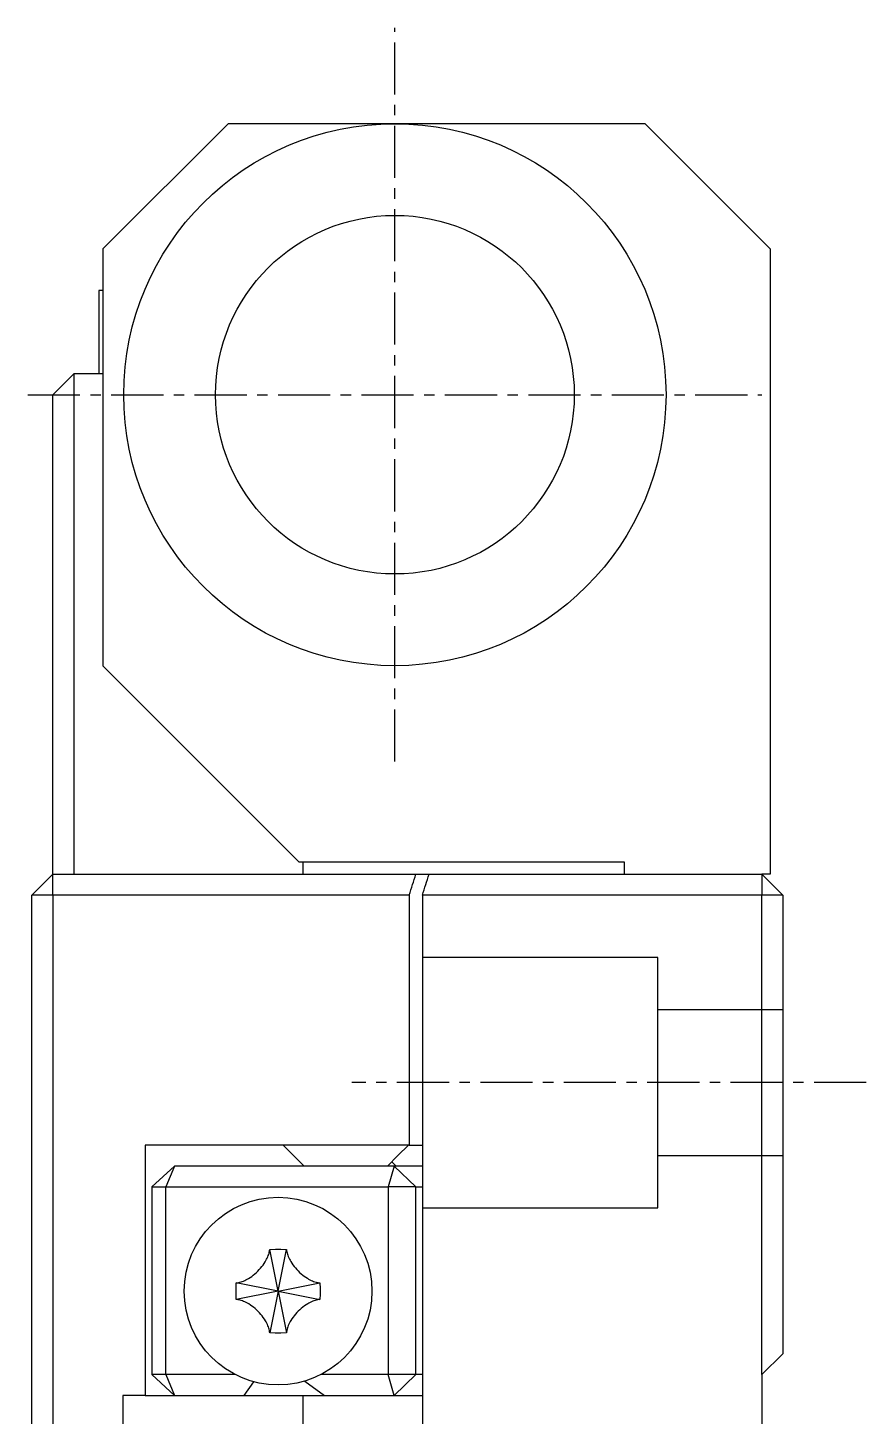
# Model space of a CAD drawing. Extents: x 81 to 407, y 46 to 311.
# Drawn here: x 274.21 to 294.31, y 176.69 to 209.99 of the extents above; entities that cross this region are included whole.
import ezdxf

# ---------------------------------------------------------------- set-up
doc = ezdxf.new("R2010")
doc.units = 0
doc.linetypes.add('CENTER', pattern=[2, 1.25, -0.25, 0.25, -0.25])
doc.layers.get('0').update_dxf_attribs({"linetype": 'CONTINUOUS'})
doc.layers.add('CENTER', color=1, linetype='CENTER')

msp = doc.modelspace()

# ---------------------------------------------------------------- linework, layer by layer
at = {"color": 7, "linetype": 'CONTINUOUS'}
for p, q in [((276.011, 204.692), (279.011, 207.692)), ((283.011, 207.692), (279.011, 207.692)), ((289.011, 207.692), (283.011, 207.692)), ((289.011, 207.692), (292.011, 204.692)), ((276.011, 204.692), (276.011, 194.692)), ((292.011, 204.692), (292.011, 189.692)), ((275.911, 203.692), (275.911, 201.692)), ((276.011, 203.692), (275.911, 203.692)), ((275.311, 201.692), (274.811, 201.192)), ((275.311, 201.692), (275.311, 189.692)), ((276.011, 201.692), (275.311, 201.692)), ((274.811, 189.692), (274.811, 201.192)), ((280.711, 189.992), (276.011, 194.692)), ((280.711, 189.992), (288.511, 189.992)), ((280.811, 189.692), (280.811, 189.992)), ((288.511, 189.992), (288.511, 189.692)), ((274.811, 189.692), (274.311, 189.192)), ((274.811, 189.692), (283.517, 189.692)), ((274.811, 189.192), (274.811, 189.692)), ((283.517, 189.692), (283.831, 189.692)), ((283.831, 189.692), (291.811, 189.692)), ((292.311, 189.192), (291.811, 189.692)), ((291.811, 189.692), (291.811, 189.192)), ((292.011, 189.692), (291.811, 189.692)), ((274.311, 140.192), (274.311, 189.192)), ((274.811, 189.192), (274.311, 189.192)), ((274.811, 189.192), (274.811, 140.192)), ((283.356, 189.192), (274.811, 189.192)), ((283.356, 189.192), (283.356, 183.192)), ((291.811, 189.192), (283.671, 189.192)), ((283.671, 189.192), (283.671, 176.192)), ((291.811, 177.692), (291.811, 189.192)), ((292.311, 189.192), (291.811, 189.192)), ((292.311, 189.192), (292.311, 178.192)), ((277.021, 183.192), (277.021, 177.192)), ((283.356, 183.192), (277.021, 183.192)), ((280.334, 183.192), (280.584, 182.942)), ((283.084, 182.942), (283.334, 183.192)), ((283.356, 183.192), (283.671, 183.192)), ((280.584, 182.942), (280.834, 182.692)), ((282.834, 182.692), (283.084, 182.942)), ((277.185, 182.192), (277.725, 182.692)), ((277.725, 182.692), (277.52, 182.192)), ((282.992, 182.692), (277.725, 182.692)), ((282.992, 182.692), (282.854, 182.192)), ((282.937, 182.795), (283.039, 182.692)), ((283.671, 182.692), (282.992, 182.692)), ((282.992, 182.692), (283.51, 182.192)), ((277.185, 182.192), (277.185, 177.692)), ((277.185, 182.192), (277.52, 182.192)), ((277.52, 182.192), (282.854, 182.192)), ((277.52, 177.692), (277.52, 182.192)), ((283.51, 182.192), (282.854, 182.192)), ((282.854, 182.192), (282.854, 177.692)), ((283.51, 182.192), (283.671, 182.192)), ((283.51, 177.692), (283.51, 182.192)), ((279.952, 180.486), (279.966, 180.517)), ((279.966, 180.517), (279.977, 180.545)), ((279.977, 180.545), (279.986, 180.574)), ((279.986, 180.574), (279.995, 180.603)), ((279.995, 180.603), (280, 180.626)), ((280, 180.626), (280.005, 180.648)), ((280.005, 180.648), (280.008, 180.671)), ((280.008, 180.671), (280.01, 180.693)), ((280.01, 180.693), (280.148, 180.698)), ((280.211, 179.692), (280.01, 180.693)), ((280.148, 180.698), (280.279, 180.698)), ((280.211, 179.692), (280.411, 180.693)), ((280.279, 180.698), (280.411, 180.693)), ((280.411, 180.693), (280.414, 180.665)), ((280.414, 180.665), (280.419, 180.636)), ((280.419, 180.636), (280.425, 180.607)), ((280.425, 180.607), (280.433, 180.579)), ((280.433, 180.579), (280.443, 180.551)), ((280.443, 180.551), (280.453, 180.523)), ((280.453, 180.523), (280.467, 180.492)), ((280.467, 180.492), (280.481, 180.462)), ((279.69, 180.139), (279.725, 180.173)), ((279.725, 180.173), (279.76, 180.208)), ((279.76, 180.208), (279.792, 180.245)), ((279.792, 180.245), (279.823, 180.282)), ((279.823, 180.282), (279.851, 180.318)), ((279.851, 180.318), (279.877, 180.356)), ((279.877, 180.356), (279.902, 180.394)), ((279.902, 180.394), (279.92, 180.424)), ((279.92, 180.424), (279.936, 180.455)), ((279.936, 180.455), (279.952, 180.486)), ((280.481, 180.462), (280.497, 180.432)), ((280.497, 180.432), (280.514, 180.402)), ((280.514, 180.402), (280.539, 180.363)), ((280.539, 180.363), (280.566, 180.325)), ((280.566, 180.325), (280.594, 180.287)), ((280.594, 180.287), (280.625, 180.249)), ((280.625, 180.249), (280.657, 180.213)), ((280.657, 180.213), (280.691, 180.177)), ((280.691, 180.177), (280.727, 180.143)), ((279.204, 179.761), (279.209, 179.892)), ((279.209, 179.892), (279.238, 179.895)), ((280.211, 179.692), (279.209, 179.892)), ((279.238, 179.895), (279.267, 179.9)), ((279.267, 179.9), (279.295, 179.907)), ((279.295, 179.907), (279.324, 179.915)), ((279.324, 179.915), (279.352, 179.924)), ((279.352, 179.924), (279.38, 179.935)), ((279.38, 179.935), (279.411, 179.948)), ((279.411, 179.948), (279.441, 179.963)), ((279.441, 179.963), (279.471, 179.978)), ((279.471, 179.978), (279.5, 179.995)), ((279.5, 179.995), (279.54, 180.02)), ((279.54, 180.02), (279.578, 180.047)), ((279.578, 180.047), (279.615, 180.075)), ((279.615, 180.075), (279.653, 180.106)), ((279.653, 180.106), (279.69, 180.139)), ((280.211, 179.692), (281.212, 179.892)), ((280.727, 180.143), (280.763, 180.11)), ((280.763, 180.11), (280.801, 180.079)), ((280.801, 180.079), (280.837, 180.051)), ((280.837, 180.051), (280.874, 180.025)), ((280.874, 180.025), (280.913, 180)), ((280.913, 180), (280.943, 179.983)), ((280.943, 179.983), (280.973, 179.966)), ((280.973, 179.966), (281.004, 179.951)), ((281.004, 179.951), (281.036, 179.937)), ((281.036, 179.937), (281.064, 179.926)), ((281.064, 179.926), (281.093, 179.916)), ((281.093, 179.916), (281.122, 179.908)), ((281.122, 179.908), (281.144, 179.902)), ((281.144, 179.902), (281.167, 179.898)), ((281.167, 179.898), (281.189, 179.895)), ((281.189, 179.895), (281.212, 179.892)), ((281.212, 179.892), (281.217, 179.755)), ((279.204, 179.629), (279.204, 179.761)), ((279.209, 179.492), (279.204, 179.629)), ((280.211, 179.692), (279.209, 179.492)), ((279.232, 179.489), (279.209, 179.492)), ((279.255, 179.486), (279.232, 179.489)), ((280.211, 179.692), (280.01, 178.691)), ((280.211, 179.692), (281.212, 179.492)), ((280.211, 179.692), (280.411, 178.691)), ((281.183, 179.489), (281.154, 179.484)), ((281.212, 179.492), (281.183, 179.489)), ((281.217, 179.623), (281.212, 179.492)), ((281.217, 179.755), (281.217, 179.623)), ((279.277, 179.482), (279.255, 179.486)), ((279.3, 179.476), (279.277, 179.482)), ((279.328, 179.468), (279.3, 179.476)), ((279.357, 179.458), (279.328, 179.468)), ((279.385, 179.447), (279.357, 179.458)), ((279.417, 179.433), (279.385, 179.447)), ((279.448, 179.418), (279.417, 179.433)), ((279.479, 179.401), (279.448, 179.418)), ((279.509, 179.384), (279.479, 179.401)), ((279.547, 179.359), (279.509, 179.384)), ((279.584, 179.333), (279.547, 179.359)), ((279.62, 179.305), (279.584, 179.333)), ((279.658, 179.274), (279.62, 179.305)), ((279.695, 179.241), (279.658, 179.274)), ((279.73, 179.207), (279.695, 179.241)), ((279.764, 179.171), (279.73, 179.207)), ((279.796, 179.135), (279.764, 179.171)), ((280.662, 179.176), (280.629, 179.139)), ((280.696, 179.211), (280.662, 179.176)), ((280.731, 179.245), (280.696, 179.211)), ((280.768, 179.278), (280.731, 179.245)), ((280.806, 179.309), (280.768, 179.278)), ((280.843, 179.337), (280.806, 179.309)), ((280.882, 179.364), (280.843, 179.337)), ((280.921, 179.389), (280.882, 179.364)), ((280.95, 179.406), (280.921, 179.389)), ((280.98, 179.421), (280.95, 179.406)), ((281.011, 179.436), (280.98, 179.421)), ((281.042, 179.449), (281.011, 179.436)), ((281.069, 179.46), (281.042, 179.449)), ((281.097, 179.469), (281.069, 179.46)), ((281.126, 179.477), (281.097, 179.469)), ((281.154, 179.484), (281.126, 179.477)), ((279.827, 179.097), (279.796, 179.135)), ((279.856, 179.059), (279.827, 179.097)), ((279.882, 179.021), (279.856, 179.059)), ((279.907, 178.982), (279.882, 179.021)), ((279.924, 178.952), (279.907, 178.982)), ((279.94, 178.922), (279.924, 178.952)), ((279.955, 178.892), (279.94, 178.922)), ((279.968, 178.861), (279.955, 178.892)), ((279.978, 178.833), (279.968, 178.861)), ((279.988, 178.805), (279.978, 178.833)), ((280.445, 178.839), (280.435, 178.81)), ((280.456, 178.867), (280.445, 178.839)), ((280.47, 178.898), (280.456, 178.867)), ((280.485, 178.929), (280.47, 178.898)), ((280.501, 178.96), (280.485, 178.929)), ((280.519, 178.99), (280.501, 178.96)), ((280.544, 179.028), (280.519, 178.99)), ((280.57, 179.066), (280.544, 179.028)), ((280.598, 179.102), (280.57, 179.066)), ((280.629, 179.139), (280.598, 179.102)), ((279.996, 178.777), (279.988, 178.805)), ((280.002, 178.748), (279.996, 178.777)), ((280.007, 178.719), (280.002, 178.748)), ((280.01, 178.691), (280.007, 178.719)), ((280.142, 178.686), (280.01, 178.691)), ((280.274, 178.686), (280.142, 178.686)), ((280.411, 178.691), (280.274, 178.686)), ((280.413, 178.713), (280.411, 178.691)), ((280.417, 178.736), (280.413, 178.713)), ((280.421, 178.758), (280.417, 178.736)), ((280.427, 178.781), (280.421, 178.758)), ((280.435, 178.81), (280.427, 178.781)), ((291.811, 177.692), (292.311, 178.192)), ((277.52, 177.692), (277.185, 177.692)), ((277.725, 177.192), (277.185, 177.692)), ((279.18, 177.692), (277.52, 177.692)), ((277.52, 177.692), (277.725, 177.192)), ((279.399, 177.192), (279.633, 177.517)), ((280.85, 177.536), (281.325, 177.192)), ((282.854, 177.692), (281.241, 177.692)), ((282.992, 177.192), (282.854, 177.692)), ((283.51, 177.692), (282.854, 177.692)), ((283.51, 177.692), (282.992, 177.192)), ((283.671, 177.692), (283.51, 177.692)), ((291.811, 177.692), (291.811, 151.692)), ((276.491, 177.192), (276.491, 169.692)), ((277.021, 177.192), (276.491, 177.192)), ((277.021, 177.192), (277.725, 177.192)), ((277.725, 177.192), (279.399, 177.192)), ((279.399, 177.192), (281.325, 177.192)), ((280.811, 176.192), (280.811, 177.192)), ((281.325, 177.192), (282.992, 177.192)), ((282.992, 177.192), (283.671, 177.192))]:
    msp.add_line(p, q, dxfattribs=at)
at = {"color": 3, "linetype": 'CONTINUOUS'}
for p, q in [((289.311, 187.692), (283.671, 187.692)), ((289.311, 181.692), (289.311, 187.692)), ((292.311, 186.442), (289.311, 186.442)), ((289.311, 182.942), (292.311, 182.942)), ((283.671, 181.692), (289.311, 181.692))]:
    msp.add_line(p, q, dxfattribs=at)
at = {"color": 7, "linetype": 'CONTINUOUS'}
for centre, radius in [((283.011, 201.192), 6.5), ((283.011, 201.192), 4.3), ((280.211, 179.692), 2.25)]:
    msp.add_circle(centre, radius, dxfattribs=at)
for radius, start, end in [(81, 342.02259, 342.39403), (81.3, 342.09118, 342.46111)]:
    msp.add_arc((206.311, 214.192), radius, start, end, dxfattribs=at)
at = {"layer": 'CENTER', "color": 1, "linetype": 'CENTER'}
for p, q in [((283.011, 192.392), (283.011, 209.992)), ((274.211, 201.192), (291.811, 201.192)), ((294.311, 184.692), (281.976, 184.692))]:
    msp.add_line(p, q, dxfattribs=at)

doc.saveas('drawing.dxf')
